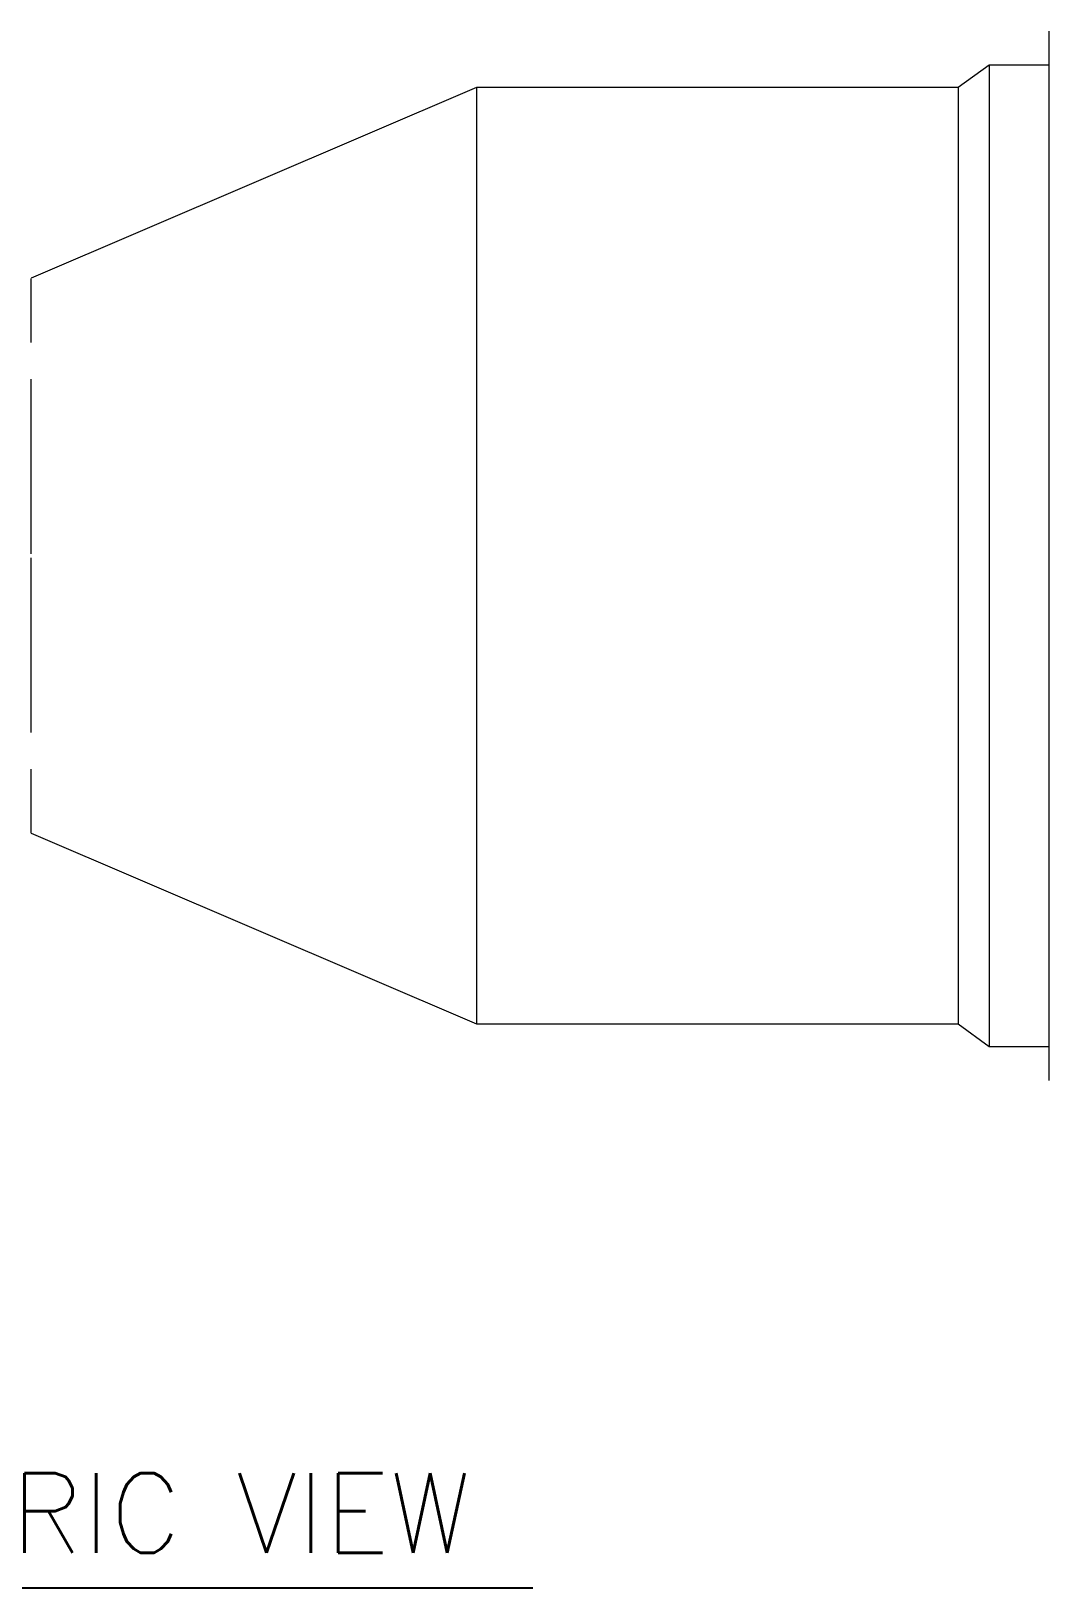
# Model space of a CAD drawing. Extents: x 11 to 120, y 2 to 94.
# Drawn here: x 27.44 to 37.04, y 30.78 to 45.46 of the extents above; entities that cross this region are included whole.
import ezdxf
from ezdxf.enums import TextEntityAlignment as Align

# ---------------------------------------------------------------- set-up
doc = ezdxf.new("R2010")
doc.units = 0
doc.header["$MEASUREMENT"] = 0
doc.linetypes.add('SLD-Solid', pattern=[0])
doc.layers.add('OBJECT', color=7, linetype='CONTINUOUS')
doc.styles.get("Standard").update_dxf_attribs({"font": 'SIMPLEX'})

msp = doc.modelspace()

# ---------------------------------------------------------------- linework, layer by layer
at = {"layer": 'OBJECT', "color": 7, "linetype": 'SLD-Solid', "lineweight": 15}
for p, q in [((37.035, 45.456), (37.035, 35.582)), ((36.472, 45.136), (36.18, 44.924)), ((37.035, 45.136), (36.472, 45.136)), ((36.472, 45.136), (36.472, 35.901)), ((31.637, 44.924), (27.438, 43.126)), ((36.18, 44.924), (31.637, 44.924)), ((31.637, 44.924), (31.637, 36.112)), ((36.18, 44.924), (36.18, 36.112)), ((27.438, 42.52), (27.438, 43.124)), ((27.438, 40.529), (27.438, 42.176)), ((27.438, 38.843), (27.438, 40.489)), ((27.438, 37.894), (27.438, 38.498)), ((27.438, 37.893), (31.637, 36.095)), ((31.637, 36.112), (31.637, 36.095)), ((36.18, 36.112), (36.18, 36.095)), ((31.637, 36.095), (36.18, 36.095)), ((36.18, 36.095), (36.472, 35.883)), ((36.472, 35.901), (36.472, 35.883)), ((36.472, 35.883), (37.035, 35.883)), ((37.035, 35.582), (37.035, 35.562))]:
    msp.add_line(p, q, dxfattribs=at)
at = {"layer": 'OBJECT', "color": 1}
msp.add_line((21.066, 30.778), (32.169, 30.778), dxfattribs=at)

# ---------------------------------------------------------------- texts
msp.add_text('NW ISOMETRIC VIEW', height=0.75, dxfattribs=at).set_placement((26.67, 31.109), align=Align.CENTER)

doc.saveas('drawing.dxf')
